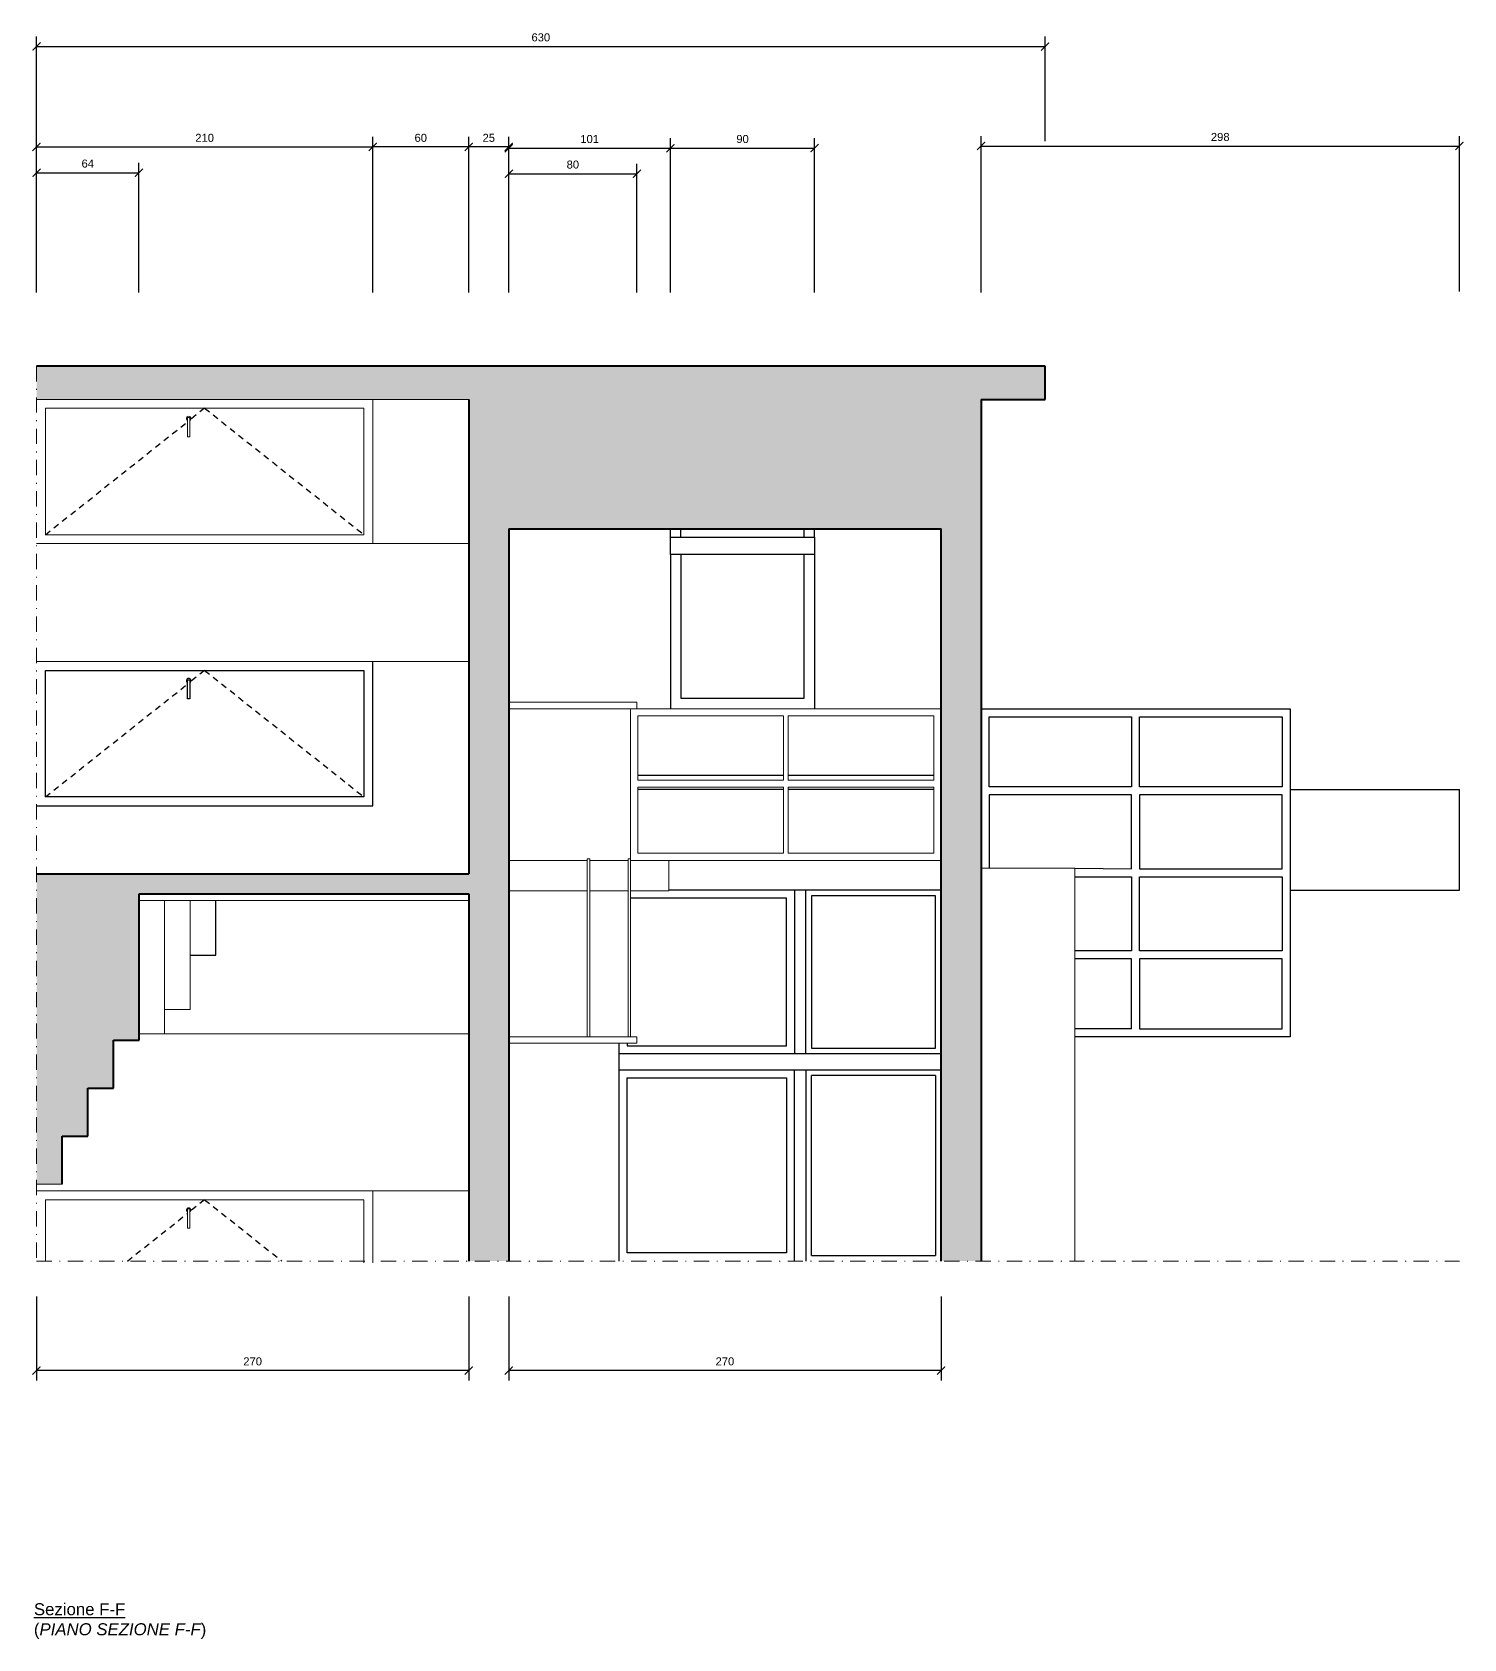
# Model space of a CAD drawing. Header units: centimetres. Extents: x 543 to 6804, y 293 to 1469.
# Drawn here: x 1352 to 1530.8, y 315.7 to 516.5 of the extents above; entities that cross this region are included whole.
import ezdxf

# ---------------------------------------------------------------- set-up
doc = ezdxf.new("R2010")
doc.units = ezdxf.units.CM
doc.linetypes.add('JIS_02_0.7', pattern=[1.35, 0.75, -0.6])
doc.linetypes.add('TRATTOPUNTO2', pattern=[12.7, 6.35, -3.175, 0, -3.175])
for name, color, linetype, lineweight in [('linee a metà', 100, 'Continuous', 20), ('linee davanti', 161, 'Continuous', 20), ('linee di sezione', 7, 'Continuous', 20), ('linee di sezione 2', 55, 'Continuous', 40), ('linee tratto punto', 40, 'TRATTOPUNTO2', 20)]:
    doc.layers.add(name, color=color, linetype=linetype, lineweight=lineweight)
for name, color, linetype in [('linee dietro', 51, 'Continuous'), ('linee tratteggiate', 211, 'JIS_02_0.7'), ('quote', 163, 'Continuous'), ('testo', 104, 'Continuous')]:
    doc.layers.add(name, color=color, linetype=linetype)
doc.styles.add('Annotativa', font='arial.ttf')
doc.styles.add('Annotative', font='arial.ttf')
doc.dimstyles.new('Annotativa', dxfattribs={"dimscale": 0, "dimtxt": 1, "dimasz": 1, "dimexe": 1.25, "dimexo": 0.625, "dimtad": 1, "dimtxsty": 'Annotativa', "dimblk": 'ARCHTICK', "dimcen": 1, "dimadec": 0, "dimazin": 0, "dimtfac": 1, "dimtmove": 0, "dimatfit": 3, "dimfxl": 1, "dimarcsym": 0})

# ---------------------------------------------------------------- blocks, each defined once
blk = doc.blocks.new('_ArchTick')
at = {"color": 0, "linetype": 'ByBlock', "const_width": 0.15}
blk.add_lwpolyline([(-0.5, -0.5), (0.5, 0.5)], dxfattribs=at)
blk = doc.blocks.new('*D117')
at = {"layer": 'Defpoints', "color": 0, "transparency": 16777216}
for p in [(1478.52, 514.68), (1478.52, 502.24), (1352.52, 483.31)]:
    blk.add_point(p, dxfattribs=at)
at = {"layer": 'quote', "color": 0, "lineweight": -2, "transparency": 16777216}
for p, q in [((1352.52, 483.94), (1352.52, 515.93)), ((1478.52, 502.86), (1478.52, 515.93)), ((1352.52, 514.68), (1478.52, 514.68))]:
    blk.add_line(p, q, dxfattribs=at)
at = {"layer": 'quote', "color": 0, "lineweight": -2, "transparency": 16777216, "rotation": 180}
blk.add_blockref('_ArchTick', (1352.52, 514.68), dxfattribs=at)
at = {"layer": 'quote', "color": 0, "lineweight": -2, "transparency": 16777216}
blk.add_blockref('_ArchTick', (1478.52, 514.68), dxfattribs=at)
at = {"layer": 'quote', "color": 0, "transparency": 16777216, "insert": (1415.52, 515.81), "char_height": 1, "attachment_point": 5, "style": 'Annotativa'}
blk.add_mtext('630', dxfattribs=at)
blk = doc.blocks.new('*D118')
at = {"layer": 'Defpoints', "color": 0, "transparency": 16777216}
for p in [(1394.52, 502.13), (1352.52, 483.31), (1394.52, 483.31)]:
    blk.add_point(p, dxfattribs=at)
at = {"layer": 'quote', "color": 0, "lineweight": -2, "transparency": 16777216}
for p, q in [((1352.52, 483.94), (1352.52, 503.38)), ((1352.52, 502.13), (1394.52, 502.13)), ((1394.52, 483.94), (1394.52, 503.38))]:
    blk.add_line(p, q, dxfattribs=at)
at = {"layer": 'quote', "color": 0, "lineweight": -2, "transparency": 16777216, "rotation": 180}
blk.add_blockref('_ArchTick', (1352.52, 502.13), dxfattribs=at)
at = {"layer": 'quote', "color": 0, "lineweight": -2, "transparency": 16777216}
blk.add_blockref('_ArchTick', (1394.52, 502.13), dxfattribs=at)
at = {"layer": 'quote', "color": 0, "transparency": 16777216, "insert": (1373.52, 503.26), "char_height": 1, "attachment_point": 5, "style": 'Annotativa'}
blk.add_mtext('210', dxfattribs=at)
blk = doc.blocks.new('*D119')
at = {"layer": 'Defpoints', "color": 0, "transparency": 16777216}
for p in [(1365.32, 498.9), (1352.52, 483.31), (1365.32, 483.31)]:
    blk.add_point(p, dxfattribs=at)
at = {"layer": 'quote', "color": 0, "lineweight": -2, "transparency": 16777216}
for p, q in [((1352.52, 483.94), (1352.52, 500.15)), ((1365.32, 483.94), (1365.32, 500.15)), ((1352.52, 498.9), (1365.32, 498.9))]:
    blk.add_line(p, q, dxfattribs=at)
at = {"layer": 'quote', "color": 0, "lineweight": -2, "transparency": 16777216, "rotation": 180}
blk.add_blockref('_ArchTick', (1352.52, 498.9), dxfattribs=at)
at = {"layer": 'quote', "color": 0, "lineweight": -2, "transparency": 16777216}
blk.add_blockref('_ArchTick', (1365.32, 498.9), dxfattribs=at)
at = {"layer": 'quote', "color": 0, "transparency": 16777216, "insert": (1358.92, 500.04), "char_height": 1, "width": 2.5055, "attachment_point": 5, "style": 'Annotativa'}
blk.add_mtext('64', dxfattribs=at)
blk = doc.blocks.new('*D120')
at = {"layer": 'Defpoints', "color": 0, "transparency": 16777216}
for p in [(1449.72, 501.97), (1431.72, 483.31), (1449.72, 483.31)]:
    blk.add_point(p, dxfattribs=at)
at = {"layer": 'quote', "color": 0, "lineweight": -2, "transparency": 16777216}
for p, q in [((1431.72, 483.94), (1431.72, 503.22)), ((1431.72, 501.97), (1449.72, 501.97)), ((1449.72, 483.94), (1449.72, 503.22))]:
    blk.add_line(p, q, dxfattribs=at)
at = {"layer": 'quote', "color": 0, "lineweight": -2, "transparency": 16777216, "rotation": 180}
blk.add_blockref('_ArchTick', (1431.72, 501.97), dxfattribs=at)
at = {"layer": 'quote', "color": 0, "lineweight": -2, "transparency": 16777216}
blk.add_blockref('_ArchTick', (1449.72, 501.97), dxfattribs=at)
at = {"layer": 'quote', "color": 0, "transparency": 16777216, "insert": (1440.72, 503.11), "char_height": 1, "attachment_point": 5, "style": 'Annotativa'}
blk.add_mtext('90', dxfattribs=at)
blk = doc.blocks.new('*D121')
at = {"layer": 'Defpoints', "color": 0, "transparency": 16777216}
for p in [(1431.72, 501.97), (1411.52, 483.31), (1431.72, 483.31)]:
    blk.add_point(p, dxfattribs=at)
at = {"layer": 'quote', "color": 0, "lineweight": -2, "transparency": 16777216}
for p, q in [((1411.52, 483.94), (1411.52, 503.22)), ((1411.52, 501.97), (1431.72, 501.97)), ((1431.72, 483.94), (1431.72, 503.22))]:
    blk.add_line(p, q, dxfattribs=at)
at = {"layer": 'quote', "color": 0, "lineweight": -2, "transparency": 16777216, "rotation": 180}
blk.add_blockref('_ArchTick', (1411.52, 501.97), dxfattribs=at)
at = {"layer": 'quote', "color": 0, "lineweight": -2, "transparency": 16777216}
blk.add_blockref('_ArchTick', (1431.72, 501.97), dxfattribs=at)
at = {"layer": 'quote', "color": 0, "transparency": 16777216, "insert": (1421.62, 503.11), "char_height": 1, "attachment_point": 5, "style": 'Annotativa'}
blk.add_mtext('101', dxfattribs=at)
blk = doc.blocks.new('*D123')
at = {"layer": 'Defpoints', "color": 0, "transparency": 16777216}
for p in [(1394.52, 502.13), (1394.52, 483.31), (1406.52, 483.31)]:
    blk.add_point(p, dxfattribs=at)
at = {"layer": 'quote', "color": 0, "lineweight": -2, "transparency": 16777216}
for p, q in [((1394.52, 483.94), (1394.52, 503.38)), ((1406.52, 502.13), (1394.52, 502.13)), ((1406.52, 483.94), (1406.52, 503.38))]:
    blk.add_line(p, q, dxfattribs=at)
at = {"layer": 'quote', "color": 0, "lineweight": -2, "transparency": 16777216, "rotation": 180}
blk.add_blockref('_ArchTick', (1394.52, 502.13), dxfattribs=at)
at = {"layer": 'quote', "color": 0, "lineweight": -2, "transparency": 16777216}
blk.add_blockref('_ArchTick', (1406.52, 502.13), dxfattribs=at)
at = {"layer": 'quote', "color": 0, "transparency": 16777216, "insert": (1400.52, 503.26), "char_height": 1, "attachment_point": 5, "style": 'Annotativa'}
blk.add_mtext('60', dxfattribs=at)
blk = doc.blocks.new('*D124')
at = {"layer": 'Defpoints', "color": 0, "transparency": 16777216}
for p in [(1406.52, 502.13), (1406.52, 483.31), (1411.52, 483.31)]:
    blk.add_point(p, dxfattribs=at)
at = {"layer": 'quote', "color": 0, "lineweight": -2, "transparency": 16777216}
for p, q in [((1406.52, 483.94), (1406.52, 503.38)), ((1411.52, 502.13), (1406.52, 502.13)), ((1411.52, 483.94), (1411.52, 503.38))]:
    blk.add_line(p, q, dxfattribs=at)
at = {"layer": 'quote', "color": 0, "lineweight": -2, "transparency": 16777216, "rotation": 180}
blk.add_blockref('_ArchTick', (1406.52, 502.13), dxfattribs=at)
at = {"layer": 'quote', "color": 0, "lineweight": -2, "transparency": 16777216}
blk.add_blockref('_ArchTick', (1411.52, 502.13), dxfattribs=at)
at = {"layer": 'quote', "color": 0, "transparency": 16777216, "insert": (1409.02, 503.26), "char_height": 1, "attachment_point": 5, "style": 'Annotativa'}
blk.add_mtext('25', dxfattribs=at)
blk = doc.blocks.new('*D125')
at = {"layer": 'Defpoints', "color": 0, "transparency": 16777216}
for p in [(1427.52, 498.78), (1411.52, 483.31), (1427.52, 483.31)]:
    blk.add_point(p, dxfattribs=at)
at = {"layer": 'quote', "color": 0, "lineweight": -2, "transparency": 16777216}
for p, q in [((1411.52, 483.94), (1411.52, 500.03)), ((1427.52, 483.94), (1427.52, 500.03)), ((1411.52, 498.78), (1427.52, 498.78))]:
    blk.add_line(p, q, dxfattribs=at)
at = {"layer": 'quote', "color": 0, "lineweight": -2, "transparency": 16777216, "rotation": 180}
blk.add_blockref('_ArchTick', (1411.52, 498.78), dxfattribs=at)
at = {"layer": 'quote', "color": 0, "lineweight": -2, "transparency": 16777216}
blk.add_blockref('_ArchTick', (1427.52, 498.78), dxfattribs=at)
at = {"layer": 'quote', "color": 0, "transparency": 16777216, "insert": (1419.52, 499.92), "char_height": 1, "width": 1.3377, "attachment_point": 5, "style": 'Annotativa'}
blk.add_mtext('80', dxfattribs=at)
blk = doc.blocks.new('*D126')
at = {"layer": 'Defpoints', "color": 0, "transparency": 16777216}
for p in [(1530.28, 502.24), (1470.52, 483.31), (1530.28, 483.46)]:
    blk.add_point(p, dxfattribs=at)
at = {"layer": 'quote', "color": 0, "lineweight": -2, "transparency": 16777216}
for p, q in [((1470.52, 483.94), (1470.52, 503.49)), ((1470.52, 502.24), (1530.28, 502.24)), ((1530.28, 484.08), (1530.28, 503.49))]:
    blk.add_line(p, q, dxfattribs=at)
at = {"layer": 'quote', "color": 0, "lineweight": -2, "transparency": 16777216, "rotation": 180}
blk.add_blockref('_ArchTick', (1470.52, 502.24), dxfattribs=at)
at = {"layer": 'quote', "color": 0, "lineweight": -2, "transparency": 16777216}
blk.add_blockref('_ArchTick', (1530.28, 502.24), dxfattribs=at)
at = {"layer": 'quote', "color": 0, "transparency": 16777216, "insert": (1500.4, 503.37), "char_height": 1, "attachment_point": 5, "style": 'Annotativa'}
blk.add_mtext('298', dxfattribs=at)
blk = doc.blocks.new('*D143')
at = {"layer": 'Defpoints', "color": 0, "transparency": 16777216}
for p in [(1352.52, 359.12), (1406.52, 359.12), (1352.52, 349.26)]:
    blk.add_point(p, dxfattribs=at)
at = {"layer": 'quote', "color": 0, "lineweight": -2, "transparency": 16777216}
for p, q in [((1352.52, 358.5), (1352.52, 348.01)), ((1406.52, 358.5), (1406.52, 348.01)), ((1406.52, 349.26), (1352.52, 349.26))]:
    blk.add_line(p, q, dxfattribs=at)
at = {"layer": 'quote', "color": 0, "lineweight": -2, "transparency": 16777216, "rotation": 180}
blk.add_blockref('_ArchTick', (1352.52, 349.26), dxfattribs=at)
at = {"layer": 'quote', "color": 0, "lineweight": -2, "transparency": 16777216}
blk.add_blockref('_ArchTick', (1406.52, 349.26), dxfattribs=at)
at = {"layer": 'quote', "color": 0, "transparency": 16777216, "insert": (1379.52, 350.4), "char_height": 1, "attachment_point": 5, "style": 'Annotativa'}
blk.add_mtext('270', dxfattribs=at)
blk = doc.blocks.new('*D144')
at = {"layer": 'Defpoints', "color": 0, "transparency": 16777216}
for p in [(1411.52, 359.12), (1465.52, 359.12), (1411.52, 349.26)]:
    blk.add_point(p, dxfattribs=at)
at = {"layer": 'quote', "color": 0, "lineweight": -2, "transparency": 16777216}
for p, q in [((1411.52, 358.5), (1411.52, 348.01)), ((1465.52, 358.5), (1465.52, 348.01)), ((1465.52, 349.26), (1411.52, 349.26))]:
    blk.add_line(p, q, dxfattribs=at)
at = {"layer": 'quote', "color": 0, "lineweight": -2, "transparency": 16777216, "rotation": 180}
blk.add_blockref('_ArchTick', (1411.52, 349.26), dxfattribs=at)
at = {"layer": 'quote', "color": 0, "lineweight": -2, "transparency": 16777216}
blk.add_blockref('_ArchTick', (1465.52, 349.26), dxfattribs=at)
at = {"layer": 'quote', "color": 0, "transparency": 16777216, "insert": (1438.52, 350.4), "char_height": 1, "attachment_point": 5, "style": 'Annotativa'}
blk.add_mtext('270', dxfattribs=at)

msp = doc.modelspace()

# ---------------------------------------------------------------- hatches: boundary and pattern name
at = {"layer": 'linee di sezione', "true_color": 0xc7c8ca}
h = msp.add_hatch(color=9, dxfattribs=at)
h.dxf.hatch_style = 1
h.paths.add_polyline_path([(1465.523, 454.426), (1465.523, 362.946), (1470.523, 362.946), (1470.523, 470.586), (1478.523, 470.586), (1478.523, 474.746), (1352.523, 474.746), (1352.523, 470.586), (1406.523, 470.586), (1406.523, 411.306), (1352.523, 411.306), (1352.523, 408.826), (1406.523, 408.826), (1406.523, 362.946), (1411.523, 362.946), (1411.523, 454.426)])
at = {"layer": 'linee di sezione 2', "true_color": 0xc7c8ca}
h = msp.add_hatch(color=9, dxfattribs=at)
h.dxf.hatch_style = 1
h.paths.add_polyline_path([(1365.323, 408.826), (1352.523, 408.826), (1352.523, 372.546), (1355.723, 372.546), (1355.723, 378.546), (1358.923, 378.546), (1358.923, 384.546), (1362.123, 384.546), (1362.123, 390.546), (1365.323, 390.546)])

# ---------------------------------------------------------------- linework, layer by layer
at = {"layer": 'linee a metà'}
for p, q in [((1368.523, 391.346), (1368.523, 407.986)), ((1371.723, 394.346), (1371.723, 407.986)), ((1371.723, 394.346), (1371.723, 401.166)), ((1368.523, 391.346), (1368.523, 394.646)), ((1368.523, 391.346), (1368.523, 394.346)), ((1368.523, 394.346), (1371.723, 394.346))]:
    msp.add_line(p, q, dxfattribs=at)
at = {"layer": 'linee davanti'}
for p, q in [((1394.523, 452.586), (1394.523, 470.586)), ((1353.623, 469.486), (1393.423, 469.486)), ((1353.623, 453.686), (1353.623, 469.486)), ((1371.373, 465.925), (1371.373, 468.325)), ((1371.373, 468.325), (1371.673, 468.325)), ((1371.673, 468.325), (1371.673, 465.925)), ((1393.423, 469.486), (1393.423, 453.686)), ((1371.673, 465.925), (1371.373, 465.925)), ((1393.423, 453.686), (1353.623, 453.686)), ((1352.523, 452.586), (1394.523, 452.586)), ((1394.523, 452.586), (1406.523, 452.586)), ((1352.523, 437.826), (1406.523, 437.826)), ((1427.523, 432.746), (1411.523, 432.746)), ((1411.523, 431.946), (1427.523, 431.946)), ((1426.723, 412.986), (1426.723, 431.946)), ((1426.723, 431.946), (1465.523, 431.946)), ((1427.523, 431.946), (1427.523, 432.746)), ((1427.623, 423.026), (1427.623, 431.046)), ((1427.623, 431.046), (1445.823, 431.046)), ((1445.823, 431.046), (1445.823, 423.026)), ((1446.423, 423.026), (1446.423, 431.046)), ((1446.423, 431.046), (1464.623, 431.046)), ((1464.623, 431.046), (1464.623, 423.026)), ((1445.823, 423.026), (1427.623, 423.026)), ((1427.623, 422.126), (1427.623, 413.886)), ((1445.823, 422.126), (1427.623, 422.126)), ((1445.823, 413.886), (1445.823, 422.126)), ((1464.623, 423.026), (1446.423, 423.026)), ((1446.423, 413.886), (1446.423, 422.126)), ((1446.423, 422.126), (1464.623, 422.126)), ((1464.623, 422.126), (1464.623, 413.886)), ((1427.623, 413.886), (1445.823, 413.886)), ((1464.623, 413.886), (1446.423, 413.886)), ((1411.523, 412.986), (1421.323, 412.986)), ((1421.623, 413.206), (1421.323, 413.206)), ((1421.323, 413.206), (1421.323, 390.946)), ((1421.623, 390.946), (1421.623, 413.206)), ((1421.623, 412.986), (1426.423, 412.986)), ((1426.723, 413.206), (1426.423, 413.206)), ((1426.423, 413.206), (1426.423, 390.946)), ((1426.723, 390.946), (1426.723, 413.206)), ((1426.723, 412.986), (1431.523, 412.986)), ((1431.523, 412.986), (1431.523, 409.186)), ((1465.523, 412.986), (1431.523, 412.986)), ((1470.523, 412.026), (1482.243, 412.026)), ((1482.243, 412.026), (1482.243, 362.946)), ((1365.323, 407.986), (1406.523, 407.986)), ((1421.323, 409.186), (1411.523, 409.186)), ((1426.423, 409.186), (1421.623, 409.186)), ((1431.523, 409.186), (1426.723, 409.186)), ((1365.323, 391.346), (1406.523, 391.346)), ((1427.523, 390.946), (1411.523, 390.946)), ((1427.523, 390.146), (1411.523, 390.146)), ((1427.523, 390.946), (1427.523, 390.146)), ((1352.523, 371.706), (1406.523, 371.706)), ((1394.523, 362.706), (1394.523, 371.706)), ((1353.623, 370.606), (1393.423, 370.606)), ((1353.623, 362.946), (1353.623, 370.606)), ((1371.373, 367.045), (1371.373, 369.445)), ((1371.373, 369.445), (1371.673, 369.445)), ((1371.673, 369.445), (1371.673, 367.045)), ((1393.423, 370.606), (1393.423, 362.706)), ((1371.673, 367.045), (1371.373, 367.045))]:
    msp.add_line(p, q, dxfattribs=at)
for centre in [(1371.523, 468.202), (1371.523, 369.322)]:
    msp.add_arc(centre, 0.284, 301.88181, 238.11819, dxfattribs=at)
at = {"layer": 'linee di sezione'}
for p, q in [((1352.523, 470.586), (1406.523, 470.586)), ((1352.523, 372.546), (1355.723, 372.546))]:
    msp.add_line(p, q, dxfattribs=at)
at = {"layer": 'linee di sezione 2'}
for p, q in [((1478.523, 474.746), (1352.523, 474.746)), ((1478.523, 470.586), (1478.523, 474.746)), ((1406.523, 470.586), (1406.523, 411.306)), ((1470.523, 470.586), (1470.523, 362.946)), ((1470.523, 470.586), (1478.523, 470.586)), ((1411.523, 454.426), (1411.523, 362.946)), ((1411.523, 454.426), (1465.523, 454.426)), ((1465.523, 362.946), (1465.523, 454.426)), ((1352.523, 411.306), (1406.523, 411.306)), ((1365.323, 408.826), (1406.523, 408.826)), ((1365.323, 390.546), (1365.323, 408.826)), ((1406.523, 408.826), (1406.523, 362.946)), ((1362.123, 384.546), (1362.123, 390.546)), ((1362.123, 390.546), (1365.323, 390.546)), ((1358.923, 378.546), (1358.923, 384.546)), ((1358.923, 384.546), (1362.123, 384.546)), ((1355.723, 372.546), (1355.723, 378.546)), ((1355.723, 378.546), (1358.923, 378.546))]:
    msp.add_line(p, q, dxfattribs=at)
at = {"layer": 'linee dietro'}
for p, q in [((1431.723, 453.386), (1431.723, 454.426)), ((1433.023, 453.386), (1433.023, 454.426)), ((1448.423, 453.386), (1448.423, 454.426)), ((1449.723, 453.386), (1449.723, 454.426)), ((1431.723, 451.226), (1431.723, 453.386)), ((1431.723, 453.386), (1449.723, 453.386)), ((1449.723, 453.386), (1449.723, 451.226)), ((1449.723, 451.226), (1431.723, 451.226)), ((1431.723, 451.226), (1431.723, 431.946)), ((1433.023, 451.226), (1433.023, 433.246)), ((1448.423, 433.246), (1448.423, 451.226)), ((1449.723, 451.226), (1449.723, 431.946)), ((1394.523, 419.826), (1394.523, 437.826)), ((1353.623, 436.726), (1393.423, 436.726)), ((1353.623, 420.926), (1353.623, 436.726)), ((1393.423, 436.726), (1393.423, 420.926)), ((1371.373, 433.165), (1371.373, 435.565)), ((1371.373, 435.565), (1371.673, 435.565)), ((1371.673, 435.565), (1371.673, 433.165)), ((1371.673, 433.165), (1371.373, 433.165)), ((1433.023, 433.246), (1448.423, 433.246)), ((1470.523, 431.946), (1509.123, 431.946)), ((1509.123, 431.946), (1509.123, 390.946)), ((1471.523, 422.196), (1471.523, 430.946)), ((1471.523, 430.946), (1489.323, 430.946)), ((1489.323, 430.946), (1489.323, 422.196)), ((1490.323, 430.946), (1508.123, 430.946)), ((1490.323, 422.196), (1490.323, 430.946)), ((1508.123, 430.946), (1508.123, 422.196)), ((1427.623, 423.626), (1445.823, 423.626)), ((1446.423, 423.626), (1464.623, 423.626)), ((1445.823, 421.866), (1427.623, 421.866)), ((1464.623, 421.866), (1446.423, 421.866)), ((1489.323, 422.196), (1471.523, 422.196)), ((1508.123, 422.196), (1490.323, 422.196)), ((1509.123, 421.866), (1530.283, 421.866)), ((1530.283, 409.266), (1530.283, 421.866)), ((1352.523, 419.826), (1394.523, 419.826)), ((1393.423, 420.926), (1353.623, 420.926)), ((1489.323, 421.196), (1471.523, 421.196)), ((1471.523, 421.196), (1471.523, 412.026)), ((1489.323, 411.946), (1489.323, 421.196)), ((1490.323, 421.196), (1490.323, 411.946)), ((1508.123, 421.196), (1490.323, 421.196)), ((1508.123, 411.946), (1508.123, 421.196)), ((1482.243, 412.026), (1489.323, 411.946)), ((1490.323, 411.946), (1508.123, 411.946)), ((1482.243, 410.946), (1489.323, 410.946)), ((1489.323, 410.946), (1489.323, 401.696)), ((1490.323, 401.696), (1490.323, 410.946)), ((1490.323, 410.946), (1508.123, 410.946)), ((1508.123, 410.946), (1508.123, 401.696)), ((1374.923, 401.166), (1374.923, 407.986)), ((1446.223, 408.266), (1426.723, 408.266)), ((1465.523, 409.266), (1431.523, 409.266)), ((1446.223, 389.826), (1446.223, 408.266)), ((1447.223, 409.266), (1447.223, 388.826)), ((1448.623, 388.826), (1448.623, 409.266)), ((1464.823, 408.566), (1449.323, 408.566)), ((1449.323, 408.566), (1449.323, 389.526)), ((1464.823, 389.526), (1464.823, 408.566)), ((1465.523, 362.946), (1465.523, 409.266)), ((1509.123, 409.266), (1530.283, 409.266)), ((1489.323, 401.696), (1482.243, 401.696)), ((1508.123, 401.696), (1490.323, 401.696)), ((1371.723, 401.166), (1374.923, 401.166)), ((1489.323, 400.696), (1482.243, 400.696)), ((1489.323, 391.946), (1489.323, 400.696)), ((1508.123, 400.696), (1490.323, 400.696)), ((1490.323, 400.696), (1490.323, 391.946)), ((1508.123, 391.946), (1508.123, 400.696)), ((1489.323, 391.946), (1482.243, 391.946)), ((1490.323, 391.946), (1508.123, 391.946)), ((1425.323, 362.946), (1425.323, 390.146)), ((1426.323, 390.146), (1426.323, 389.826)), ((1426.323, 389.826), (1446.223, 389.826)), ((1449.323, 389.526), (1464.823, 389.526)), ((1509.123, 390.946), (1482.243, 390.946)), ((1465.523, 388.826), (1425.323, 388.826)), ((1425.323, 386.826), (1465.523, 386.826)), ((1426.323, 363.946), (1426.323, 385.826)), ((1426.323, 385.826), (1446.223, 385.826)), ((1446.223, 385.826), (1446.223, 363.946)), ((1447.223, 362.946), (1447.223, 386.826)), ((1448.623, 386.826), (1448.623, 362.946)), ((1449.323, 363.646), (1449.323, 386.126)), ((1464.823, 386.126), (1449.323, 386.126)), ((1464.823, 386.126), (1464.823, 363.646)), ((1446.223, 363.946), (1426.323, 363.946)), ((1449.323, 363.646), (1464.823, 363.646))]:
    msp.add_line(p, q, dxfattribs=at)
msp.add_arc((1371.523, 435.442), 0.284, 301.88181, 238.11819, dxfattribs=at)
at = {"layer": 'linee tratteggiate'}
for p, q in [((1353.623, 453.686), (1371.373, 467.779)), ((1373.523, 469.486), (1371.793, 468.111)), ((1373.523, 469.486), (1393.423, 453.686)), ((1373.523, 436.726), (1371.793, 435.351)), ((1373.523, 436.726), (1393.423, 420.926)), ((1353.623, 420.926), (1371.373, 435.019)), ((1373.523, 370.606), (1371.793, 369.231)), ((1373.523, 370.606), (1383.171, 362.946)), ((1363.875, 362.946), (1371.373, 368.899))]:
    msp.add_line(p, q, dxfattribs=at)
at = {"layer": 'linee tratto punto', "ltscale": 0.3}
for p, q in [((1352.523, 474.746), (1352.523, 362.946)), ((1352.523, 362.946), (1530.283, 362.946))]:
    msp.add_line(p, q, dxfattribs=at)

# ---------------------------------------------------------------- texts
at = {"layer": 'testo', "insert": (1352.192, 320.191), "char_height": 1.5, "width": 55.75691, "attachment_point": 1, "style": 'Annotative'}
msp.add_mtext('{\\LSezione F-F\\P}({\\fArial|b0|i1|c0|p34;PIANO SEZIONE F-F})', dxfattribs=at)

# ---------------------------------------------------------------- dimensions: what is measured, and where the dimension line sits
at = {"layer": 'quote'}
for base, p1, p2, text, picture, middle in [((1478.523, 514.677), (1352.523, 483.312), (1478.523, 502.237), '630', '*D117', (1415.523, 515.813)), ((1394.523, 502.128), (1352.523, 483.312), (1394.523, 483.312), '210', '*D118', (1373.523, 503.263)), ((1394.523, 502.128), (1406.523, 483.312), (1394.523, 483.312), '60', '*D123', (1400.523, 503.263)), ((1406.523, 502.128), (1411.523, 483.312), (1406.523, 483.312), '25', '*D124', (1409.023, 503.263)), ((1530.283, 502.237), (1470.523, 483.312), (1530.283, 483.456), '298', '*D126', (1500.403, 503.373)), ((1431.723, 501.97), (1411.523, 483.312), (1431.723, 483.312), '101', '*D121', (1421.623, 503.106)), ((1449.723, 501.97), (1431.723, 483.312), (1449.723, 483.312), '90', '*D120', (1440.723, 503.106)), ((1365.323, 498.9), (1352.523, 483.312), (1365.323, 483.312), '64', '*D119', (1358.923, 500.036)), ((1427.523, 498.782), (1411.523, 483.312), (1427.523, 483.312), '80', '*D125', (1419.523, 499.917)), ((1352.523, 349.261), (1406.523, 359.121), (1352.523, 359.121), '270', '*D143', (1379.523, 350.397)), ((1411.523, 349.261), (1465.523, 359.121), (1411.523, 359.121), '270', '*D144', (1438.523, 350.397))]:
    dim = msp.add_linear_dim(base=base, p1=p1, p2=p2, text=text, dimstyle='Annotativa', dxfattribs=at)
    dim.commit()
    dim.dimension.update_dxf_attribs({"geometry": picture, "text_midpoint": middle})

doc.saveas('drawing.dxf')
